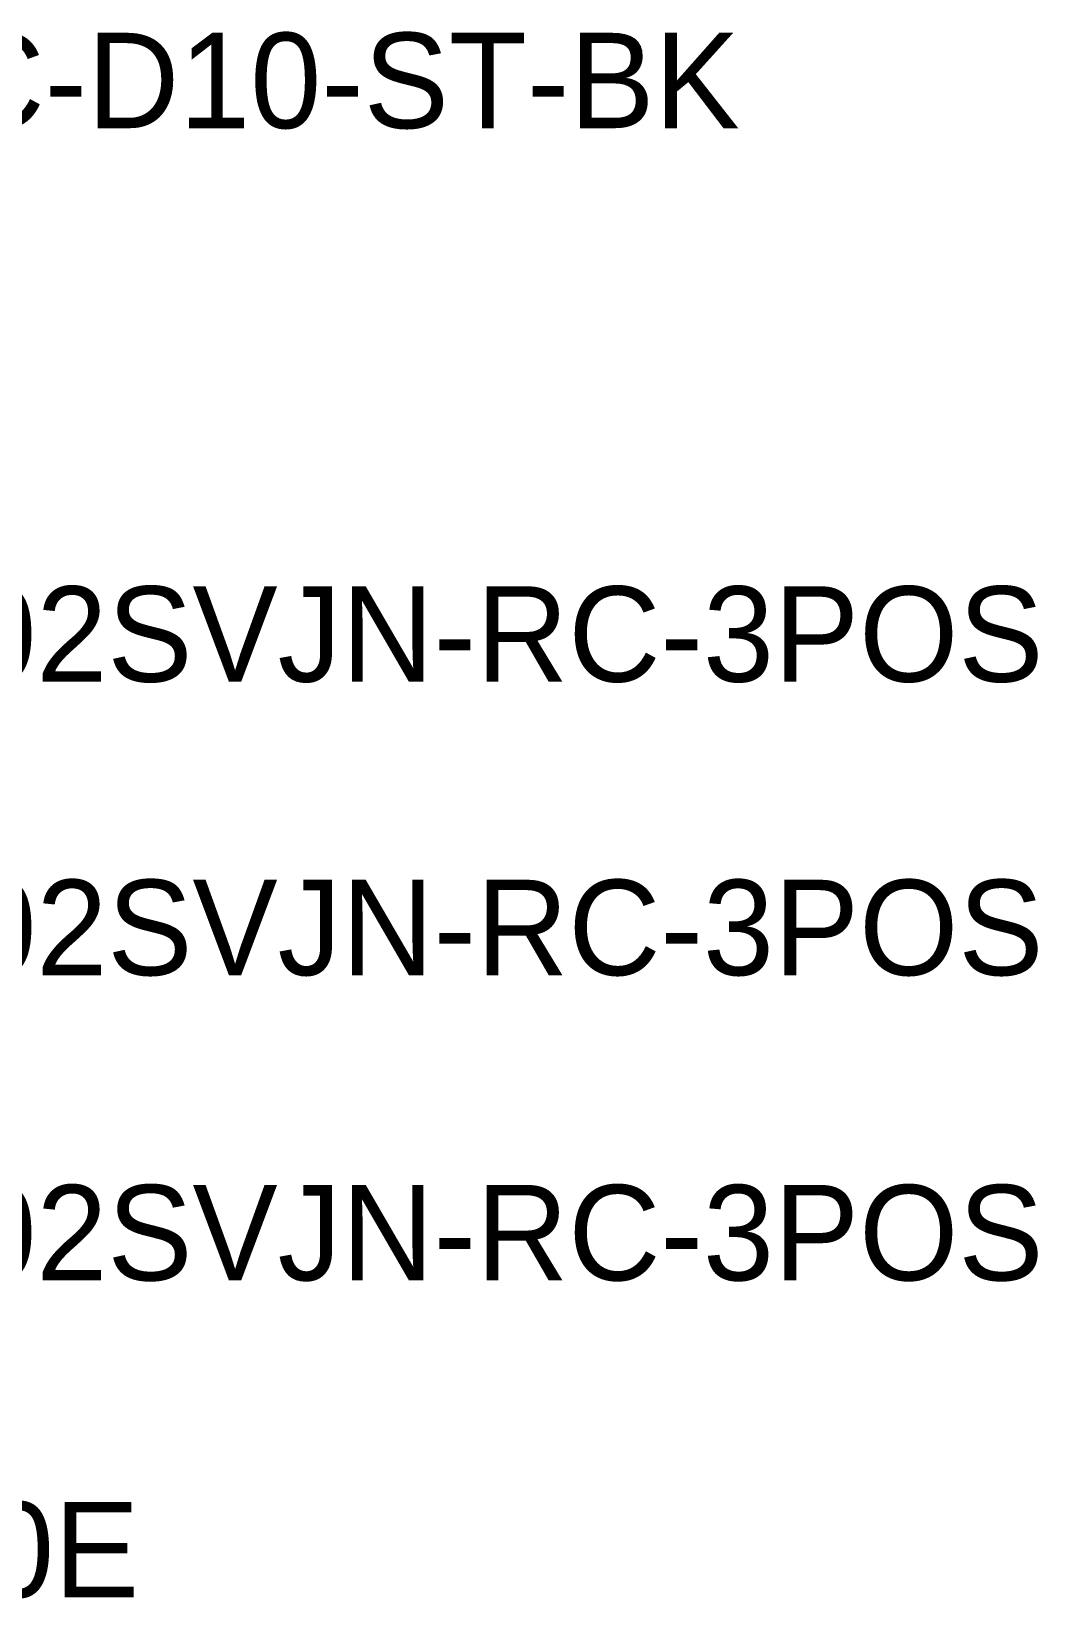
# Model space of a CAD drawing. Extents: x -28 to 199, y -61 to 255.
# Drawn here: x 172.49 to 193.91, y 220.23 to 253.61 of the extents above; entities that cross this region are included whole.
import ezdxf
from ezdxf.enums import TextEntityAlignment as Align

# ---------------------------------------------------------------- set-up
doc = ezdxf.new("R2010")
doc.units = 0
doc.header["$MEASUREMENT"] = 0
doc.layers.add('ASSEMBLY_PART_NUMBERS_TOP', color=102, linetype='CONTINUOUS')
doc.styles.add('VERIBEST_GERBER_0', font='txt')

msp = doc.modelspace()

# ---------------------------------------------------------------- texts
at = {"layer": 'ASSEMBLY_PART_NUMBERS_TOP', "style": 'VERIBEST_GERBER_0'}
for s, p in [('SBH11-PBPC-D10-ST-BK', (155.86, 253.58)), ('SPC02SVJN-RC-3POS', (165.5, 241.79)), ('SPC02SVJN-RC-3POS', (165.5, 235.54)), ('SPC02SVJN-RC-3POS', (165.5, 229.04)), ('ACPL-247-500E', (155, 222.29))]:
    msp.add_text(s, height=2.032, dxfattribs=at).set_placement(p, align=Align.TOP_LEFT)

doc.saveas('drawing.dxf')
